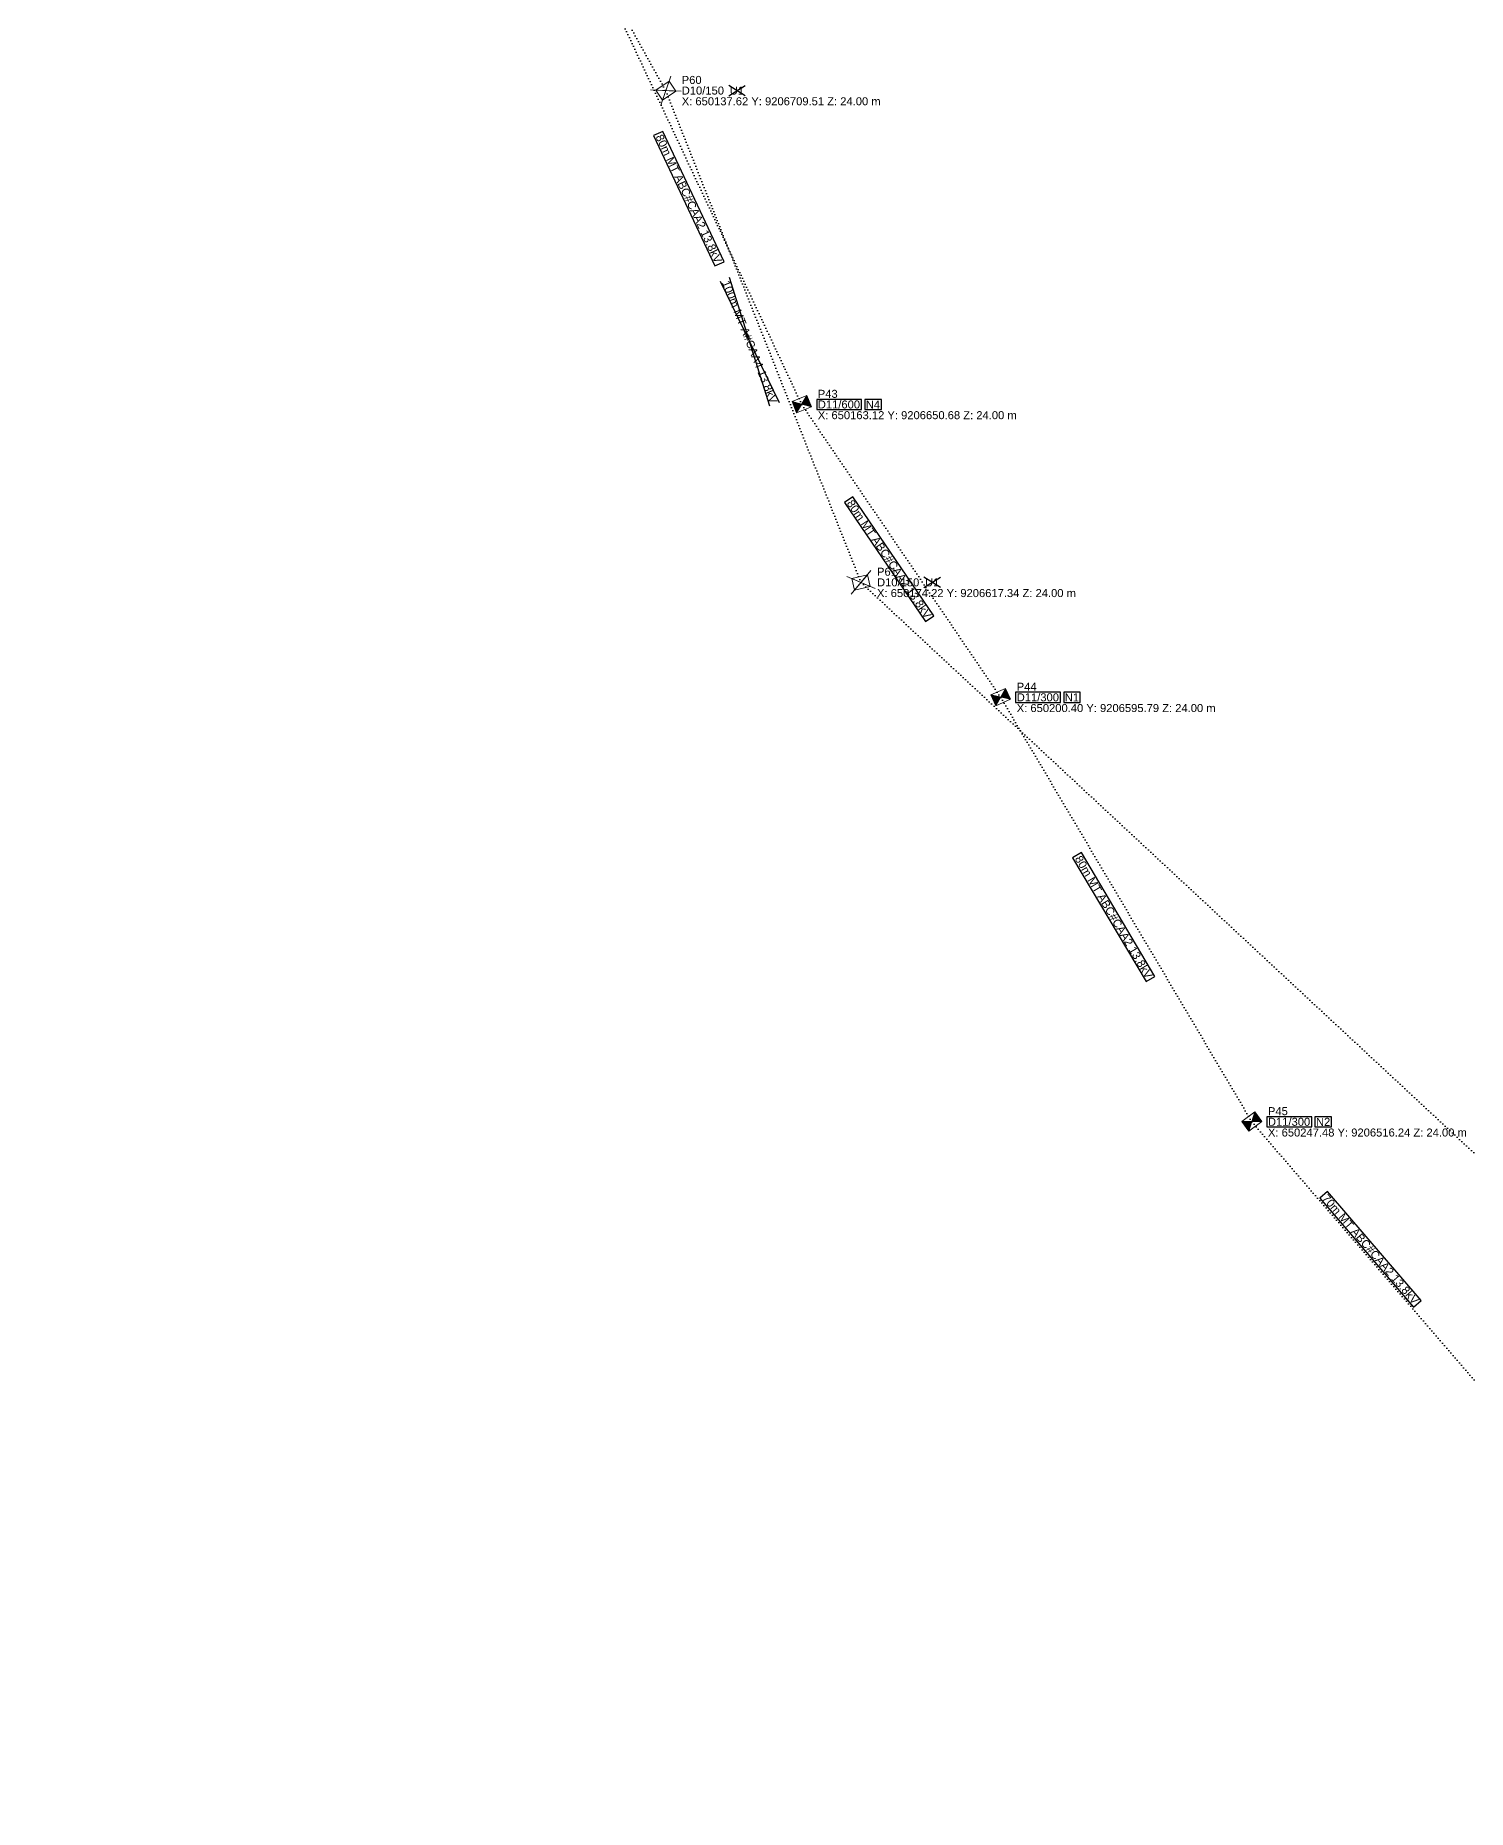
# Model space of a CAD drawing. Header units: metres. Extents: x 649089 to 650923, y 9205954 to 9209021.
# Drawn here: x 650019.5 to 650287.9, y 9206387.4 to 9206719.8 of the extents above; entities that cross this region are included whole.
import ezdxf
from ezdxf.enums import TextEntityAlignment as Align

# ---------------------------------------------------------------- set-up
doc = ezdxf.new("R2010")
doc.units = ezdxf.units.M
doc.linetypes.add('DOT', pattern=[0.508, 0, -0.508])
for name, color, linetype in [('PONTO FOTO', 4, 'CONTINUOUS'), ('POSTE', 3, 'CONTINUOUS'), ('Poste dt', 3, 'Continuous'), ('Poste retirar', 7, 'Continuous'), ('REDE PRIMARIA - Instalar', 1, 'DOT'), ('REDE PRIMARIA - Remover', 1, 'DOT'), ('TEXTOS A IMPLANTAR', 1, 'CONTINUOUS'), ('TEXTOS A REMOVER', 7, 'CONTINUOUS')]:
    doc.layers.add(name, color=color, linetype=linetype)
doc.styles.add('ARIAL', font='arial.ttf')

# ---------------------------------------------------------------- blocks, each defined once
blk = doc.blocks.new('dtp')
at = {"linetype": 'Continuous', "lineweight": 0, "ltscale": 0.01}
h = blk.add_hatch(color=0, dxfattribs=at)
h.paths.add_polyline_path([(-1.12, 1.5), (0, 0), (1.12, 1.5)])
h.paths.add_polyline_path([(-1.12, -1.5), (1.12, -1.5), (0, 0)])
at = {"color": 0, "lineweight": 0}
for p, q in [((-1.12, -1.5), (1.12, 1.5)), ((-1.12, 1.5), (1.12, -1.5)), ((1.12, 1.5), (-1.12, 1.5)), ((-1.12, 1.5), (-1.12, -1.5)), ((1.12, -1.5), (1.12, 1.5)), ((-1.12, -1.5), (1.12, -1.5))]:
    blk.add_line(p, q, dxfattribs=at)
blk = doc.blocks.new('PosteDtProjetado')
at = {"layer": 'Poste dt', "rotation": 180}
blk.add_blockref('dtp', (-0.05948, 0.026162), dxfattribs=at)
at = {"layer": 'poste', "ltscale": 0.01}
for tag, p in [('MODELO', (-3.273471, 2.731691)), ('COD', (1.964351, -1.493983))]:
    blk.add_attdef(tag, p, '', height=1.6, dxfattribs=at)
blk = doc.blocks.new('DTPXX')
at = {"color": 1, "lineweight": 0}
for p, q in [((1.728679, -2.293551), (-1.728679, 2.293551)), ((-1.708098, -2.308919), (1.708098, 2.308919))]:
    blk.add_line(p, q, dxfattribs=at)
at = {"color": 3, "lineweight": 0}
for p, q in [((-1.120087, 1.5), (-1.120087, -1.5)), ((1.120087, 1.5), (-1.120087, 1.5)), ((1.120087, -1.5), (-1.120087, 1.5)), ((1.120087, 1.5), (-1.120087, -1.5)), ((1.120087, -1.5), (1.120087, 1.5)), ((-1.120087, -1.5), (1.120087, -1.5))]:
    blk.add_line(p, q, dxfattribs=at)
blk = doc.blocks.new('PosteDtRetirar')
at = {"layer": 'Poste retirar'}
blk.add_blockref('DTPXX', (0.003631, 0.008945), dxfattribs=at)
at = {"layer": 'poste'}
for tag, p in [('MODELO', (-2.878805, 2.548923)), ('COD', (1.996674, -1.514935))]:
    blk.add_attdef(tag, p, '', height=1.6, dxfattribs=at)

msp = doc.modelspace()

# ---------------------------------------------------------------- linework, layer by layer
at = {"color": 1, "linetype": 'CONTINUOUS'}
for p, q in [((650149.42, 9206708.56), (650152.52, 9206710.46)), ((650152.52, 9206708.56), (650149.42, 9206710.46)), ((650147.82, 9206673.78), (650158.9, 9206651.04)), ((650157.13, 9206650.34), (650149.59, 9206674.48)), ((650186.02, 9206616.39), (650189.13, 9206618.29)), ((650189.13, 9206616.39), (650186.02, 9206618.29))]:
    msp.add_line(p, q, dxfattribs=at)
at = {"layer": 'REDE PRIMARIA - Instalar'}
for points in [[(650163.12, 9206650.68), (650125.77, 9206730.18)], [(650200.4, 9206595.79), (650163.12, 9206650.68)], [(650247.48, 9206516.24), (650200.4, 9206595.79)], [(650247.48, 9206516.24), (650290.03, 9206466.82)]]:
    msp.add_lwpolyline(points, dxfattribs=at)
at = {"layer": 'REDE PRIMARIA - Remover'}
for points in [[(650019.51, 9206922.35), (650137.62, 9206709.51)], [(650174.22, 9206617.34), (650137.62, 9206709.51)], [(650174.22, 9206617.34), (650421.32, 9206387.36)]]:
    msp.add_lwpolyline(points, dxfattribs=at)
at = {"layer": 'TEXTOS A IMPLANTAR'}
for points in [[(650135.36, 9206701.07), (650146.83, 9206676.64), (650148.55, 9206677.45), (650137.08, 9206701.87), (650135.36, 9206701.07)], [(650165.92, 9206649.73), (650174.32, 9206649.73), (650174.32, 9206651.63), (650165.92, 9206651.63), (650165.92, 9206649.73)], [(650174.92, 9206649.73), (650178.03, 9206649.73), (650178.03, 9206651.63), (650174.92, 9206651.63), (650174.92, 9206649.73)], [(650171.12, 9206632.32), (650186.28, 9206609.99), (650187.85, 9206611.06), (650172.69, 9206633.38), (650171.12, 9206632.32)], [(650203.2, 9206594.84), (650211.6, 9206594.84), (650211.6, 9206596.74), (650203.2, 9206596.74), (650203.2, 9206594.84)], [(650212.2, 9206594.84), (650215.31, 9206594.84), (650215.31, 9206596.74), (650212.2, 9206596.74), (650212.2, 9206594.84)], [(650213.88, 9206565.74), (650227.63, 9206542.52), (650229.26, 9206543.49), (650215.52, 9206566.71), (650213.88, 9206565.74)], [(650250.28, 9206515.29), (650258.68, 9206515.29), (650258.68, 9206517.19), (650250.28, 9206517.19), (650250.28, 9206515.29)], [(650259.28, 9206515.29), (650262.38, 9206515.29), (650262.38, 9206517.19), (650259.28, 9206517.19), (650259.28, 9206515.29)], [(650260.18, 9206501.95), (650277.78, 9206481.5), (650279.22, 9206482.74), (650261.62, 9206503.19), (650260.18, 9206501.95)]]:
    msp.add_lwpolyline(points, close=True, dxfattribs=at)

# ---------------------------------------------------------------- block references
for name, p, rotation in [('PosteDtRetirar', (650137.62, 9206709.51), 303.94751359737995), ('PosteDtProjetado', (650163.12, 9206650.68), 292.181), ('PosteDtRetirar', (650174.22, 9206617.34), 103.4175858876348), ('PosteDtProjetado', (650200.4, 9206595.79), 293.65852995581866), ('PosteDtProjetado', (650247.48, 9206516.24), 306.47448905817134)]:
    msp.add_blockref(name, p, dxfattribs=dict(rotation=rotation))

# ---------------------------------------------------------------- texts
at = {"style": 'Arial'}
for s, p in [('X: 650137.62 Y: 9206709.51 Z: 24.00 m', (650140.62, 9206707.51)), ('X: 650163.12 Y: 9206650.68 Z: 24.00 m', (650166.12, 9206648.68)), ('X: 650174.22 Y: 9206617.34 Z: 24.00 m', (650177.22, 9206615.34)), ('X: 650200.40 Y: 9206595.79 Z: 24.00 m', (650203.4, 9206593.79)), ('X: 650247.48 Y: 9206516.24 Z: 24.00 m', (650250.48, 9206514.24))]:
    msp.add_text(s, height=1.5, dxfattribs=at).set_placement(p, align=Align.MIDDLE_LEFT)
at = {"layer": 'PONTO FOTO', "style": 'Arial'}
for s, p in [('P60', (650140.62, 9206711.51)), ('P43', (650166.12, 9206652.68)), ('P61', (650177.22, 9206619.34)), ('P44', (650203.4, 9206597.79)), ('P45', (650250.48, 9206518.24))]:
    msp.add_text(s, height=1.5, dxfattribs=at).set_placement(p, align=Align.MIDDLE_LEFT)
at = {"layer": 'TEXTOS A IMPLANTAR', "char_height": 1.5, "attachment_point": 2, "style": 'Arial'}
for s, insert, rotation in [('80m MT ABC#CAA2 13.8kV', (650142.63, 9206689.58), 295.1676), ('80m MT ABC#CAA2 13.8kV', (650180.11, 9206622.11), 304.1815), ('80m MT ABC#CAA2 13.8kV', (650222.22, 9206555), 300.6187), ('70m MT ABC#CAA2 13.8kV', (650270.27, 9206492.84), 310.7269)]:
    msp.add_mtext(s, dxfattribs=dict(at, insert=insert, rotation=rotation))
at = {"layer": 'TEXTOS A IMPLANTAR', "char_height": 1.5, "attachment_point": 4, "style": 'Arial'}
for s, insert in [('D11/600', (650166.12, 9206650.68)), ('N4', (650175.12, 9206650.68)), ('D11/300', (650203.4, 9206595.79)), ('N1', (650212.4, 9206595.79)), ('D11/300', (650250.48, 9206516.24)), ('N2', (650259.48, 9206516.24))]:
    msp.add_mtext(s, dxfattribs=dict(at, insert=insert))
at = {"layer": 'TEXTOS A REMOVER', "char_height": 1.5, "attachment_point": 4, "style": 'Arial'}
for s, insert in [('D10/150', (650140.62, 9206709.51)), ('U1', (650149.62, 9206709.51)), ('D10/150', (650177.22, 9206617.34)), ('U1', (650186.22, 9206617.34))]:
    msp.add_mtext(s, dxfattribs=dict(at, insert=insert))
at = {"layer": 'TEXTOS A REMOVER', "insert": (650154.06, 9206662.69), "char_height": 1.5, "attachment_point": 2, "rotation": 291.6602, "style": 'Arial'}
msp.add_mtext('100m MT A#CAA4 13.8kV', dxfattribs=at)

doc.saveas('drawing.dxf')
